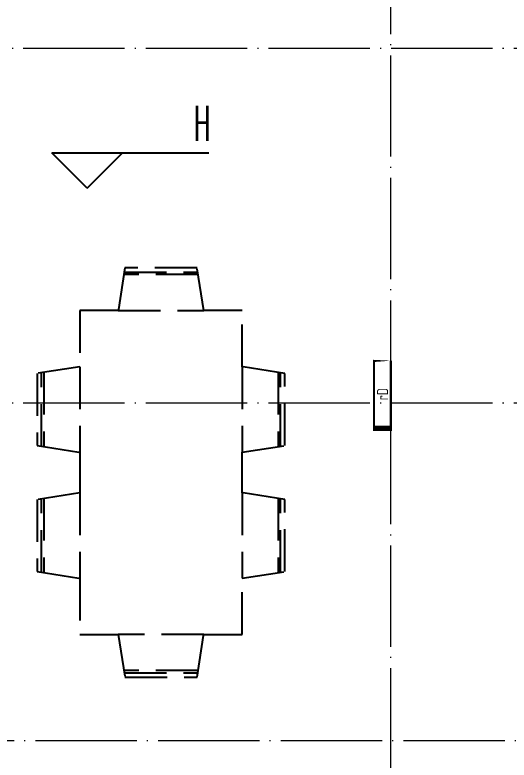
# Model space of a CAD drawing. Extents: x 27938 to 983267, y -209821 to 1628073.
# Drawn here: x 713691 to 716617, y -173950 to -169535 of the extents above; entities that cross this region are included whole.
import ezdxf

# ---------------------------------------------------------------- set-up
doc = ezdxf.new("R2010")
doc.units = 0
doc.header["$LTSCALE"] = 1000
doc.header["$MEASUREMENT"] = 0
doc.linetypes.add('A户型$0$DASH', pattern=[0.35, 0.25, -0.1])
doc.linetypes.add('DOTE', pattern=[2.4200000000000004, 2, -0.2, 0.02, -0.2])
for name, color, linetype in [('3.5方案汇报，与郭总、侯月琴确定户型_t8$0$2020.03.04 -1安徽标准化洋房户型(UA）_t8_t8$0$看线', 154, 'Continuous'), ('5fur', 250, 'Continuous'), ('DIM_ELEV', 3, 'Continuous'), ('PUB_TEXT', 4, 'Continuous')]:
    doc.layers.add(name, color=color, linetype=linetype)
doc.layers.add('DOTE', color=19, linetype='DOTE', lineweight=9)
doc.layers.add('EQUIP-消防', color=3, linetype='Continuous', lineweight=20)
doc.styles.add('_TCH_DIM', font='SIMPLEX.shx', dxfattribs={"width": 0.7, "bigfont": 'GBCBIG.shx'})
doc.styles.add('房间名称', font='TSSDENG', dxfattribs={"width": 0.8, "bigfont": 'HZTXT'})

# ---------------------------------------------------------------- blocks, each defined once
blk = doc.blocks.new('GFDGDGRDGRDG')
at = {"layer": 'DOTE', "linetype": 'DOTE', "ltscale": 0.3}
for p, q in [((609093.6750460382, 360558.3317887957), (609093.6750460381, 376108.3318260653)), ((626393.6739016925, 368458.3321396253), (573593.6739016977, 368458.3321396253)), ((626393.6739016924, 366358.3321396253), (573593.6739016977, 366358.3321396253)), ((573593.6739016977, 364358.3317887955), (626393.6739016924, 364358.3317887607))]:
    blk.add_line(p, q, dxfattribs=at)
blk = doc.blocks.new('VDGVDVXVE')
at = {"layer": '5fur', "linetype": 'A户型$0$DASH'}
for p, q in [((583552.6485993705, 367120.1838049471), (583113.4603327039, 367120.1838049471)), ((583115.6128660372, 367133.5171382804), (583550.5944660372, 367133.5171382804)), ((583080.2440660372, 366906.7864716137), (583586.0973993705, 366906.7864716137)), ((582626.5043327039, 366102.6264716137), (582626.5043327039, 366537.6078049471)), ((582639.8376660371, 366539.6611382804), (582639.8376660371, 366100.4718049471)), ((582853.1709993705, 366573.0992221342), (582853.1709993705, 366067.265721936)), ((583813.1709993705, 366573.0992221218), (583813.1709993705, 366067.2657219607)), ((584026.5043327039, 366539.6611382804), (584026.5043327039, 366100.471804947)), ((584039.8376660371, 366102.6264716137), (584039.8376660371, 366537.607804947)), ((582626.5043327039, 365355.959804947), (582626.5043327039, 365790.9411382804)), ((582639.8376660371, 365792.9944716137), (582639.8376660371, 365353.8051382804)), ((582853.1709993705, 365826.4325554675), (582853.2344660372, 365320.5891382804)), ((583813.1075327039, 365826.4424716137), (583813.1709993705, 365320.5990552941)), ((584026.5043327039, 365792.9944716137), (584026.5043327039, 365353.8051382804)), ((584039.8376660371, 365355.959804947), (584039.8376660371, 365790.9411382804)), ((583586.0973993705, 364986.9144716137), (583080.2540659922, 364986.8504716137)), ((583552.6485993705, 364773.5171382804), (583113.4603327039, 364773.5171382804)), ((583115.6128660372, 364760.1838049471), (583550.5944660372, 364760.1838049471))]:
    blk.add_line(p, q, dxfattribs=at)
blk.add_lwpolyline([(583586.0973993705, 366906.7864716137), (583546.5043430866, 367160.1838049471), (583119.8372212384, 367160.1838049471), (583080.2440660372, 366906.7864716137), (582853.1709993705, 366906.8504716137), (582853.1709993705, 366573.0992221342), (582599.8376660371, 366533.517966152), (582599.8376660371, 366106.8503414607), (582853.1709993705, 366067.265721936), (582853.1709993705, 365826.4325554675), (582599.8376660371, 365786.8512994853), (582599.8376660371, 365360.183674794), (582853.2344660372, 365320.5891382804), (582853.1709993705, 364986.8504716137), (583080.2540659922, 364986.8504716137), (583119.8372212384, 364733.5171382803), (583546.5043430866, 364733.5171382804), (583586.0973993705, 364986.9144716137), (583813.1709993705, 364986.8504716137), (583813.1709993705, 365320.5990552941), (584066.5043327039, 365360.1837737601), (584066.5043327039, 365786.8512500147), (583813.1075327039, 365826.4424716137), (583813.1709993705, 366067.2657219607), (584066.5043327039, 366106.8504404267), (584066.5043327039, 366533.5179166814), (583813.1709993705, 366573.0992221218), (583813.1709993705, 366906.8504716137), (583586.0873994405, 366906.8504716137)], dxfattribs=at)
blk = doc.blocks.new('FSFSFSFSEG')
at = {"layer": 'EQUIP-消防', "const_width": 12.82051282052028}
blk.add_lwpolyline([(136866.5605577994, 335152.5449090759), (136466.5605577994, 335152.5449090774), (136466.5605577991, 335052.5449090772), (136866.5605577991, 335052.5449090757)], close=True, dxfattribs=at)
at = {"layer": 'PUB_TEXT', "color": 7, "true_color": 0xffffff, "style": '房间名称', "width": 0.8}
blk.add_text('rD', height=64.8, dxfattribs=at).set_placement((136633.7425204425, 335069.0046025831))
blk = doc.blocks.new('HGFHGGGDFGRD')
at = {"rotation": 90}
blk.add_blockref('FSFSFSFSEG', (1050969.129460297, 232007.1645872724), dxfattribs=at)

msp = doc.modelspace()

# ---------------------------------------------------------------- linework, layer by layer
at = {"layer": 'DIM_ELEV'}
for p, q in [((714118.8811115068, -170562.0168122178), (713908.8811115068, -170352.0168122178)), ((713908.8811115068, -170352.0168122178), (714839.769773023, -170352.0168122178)), ((714118.8811115068, -170562.0168122178), (714328.8811115068, -170352.0168122178))]:
    msp.add_line(p, q, dxfattribs=at)

# ---------------------------------------------------------------- block references
for name, p in [('VDGVDVXVE', (131222.9047994829, -538193.1391624465)), ('HGFHGGGDFGRD', (0, -540458.532167915))]:
    msp.add_blockref(name, p)
at = {"layer": '3.5方案汇报，与郭总、侯月琴确定户型_t8$0$2020.03.04 -1安徽标准化洋房户型(UA）_t8_t8$0$看线', "ltscale": 10}
msp.add_blockref('GFDGDGRDGRDG', (106822.9047994823, -538193.1391624466), dxfattribs=at)

# ---------------------------------------------------------------- texts
at = {"layer": 'DIM_ELEV', "color": 7, "style": '_TCH_DIM', "width": 0.4941176470588236}
msp.add_text('H', height=208.25, dxfattribs=at).set_placement((714750.169773023, -170281.9468122178))

doc.saveas('drawing.dxf')
